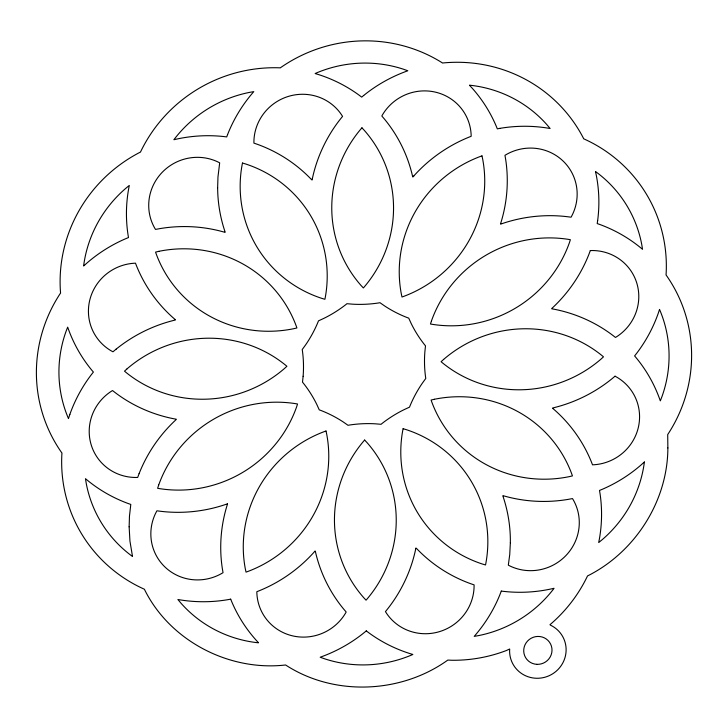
<?xml version="1.0" encoding="UTF-8"?>
<svg xmlns="http://www.w3.org/2000/svg" width="728" height="728" viewBox="0 0 728 728"><rect width="100%" height="100%" fill="white"/><g stroke="black" fill="none" stroke-linecap="round" stroke-linejoin="round"><path stroke-width="1.09" d="M129.138 526.799L129.939 541.05L132.487 556.401L132.05 556.146A123.014 119.911 -29.1 0 1 86.241 483.419L85.458 478.669A145.682 142.006 -29.1 0 0 128.392 503.594L130.794 504.422L129.466 516.161L129.138 526.799M217.636 187.697C217.718 202.83 220.293 217.945 225.198 232.268L224.497 232.196A145.682 142.006 -29.1 0 0 159.532 228.674L155.501 229.429A47.966 46.756 -29.1 0 1 162.18 172.345A47.966 46.756 -29.1 0 1 219.683 162.835L217.963 177.059L217.636 187.697M510.346 542.797L509.736 554.59L508.317 565.165A47.966 46.756 -29.1 0 0 565.82 555.655A47.966 46.756 -29.1 0 0 572.499 498.571L568.468 499.326A145.682 142.006 -29.1 0 1 503.503 495.804L502.802 495.732C507.971 510.838 510.574 526.835 510.346 542.797M667.867 447.947C667.731 501.246 634.998 552.252 587.496 575.957L586.986 577.049A145.682 142.006 -29.1 0 1 549.977 624.697L550.514 625.188A28.428 27.71 -29.1 0 1 564.564 658.94A28.428 27.71 -29.1 0 1 532.177 677.823A28.428 27.71 -29.1 0 1 509.673 649.003L506.451 650.495A145.682 142.006 -29.1 0 1 451.879 660.26L447.811 660.078C401.101 693.675 334.043 696.56 285.594 664.983C228.956 671.507 169.606 640.74 144.381 589.234A145.682 142.006 -29.1 0 1 61.907 453.508L62.017 453.144A145.682 142.006 -29.1 0 1 60.297 293.43L60.57 293.166A145.682 142.006 -29.1 0 1 140.058 152.261L140.431 152.161A145.682 142.006 -29.1 0 1 279.825 67.822L280.189 67.922A145.682 142.006 -29.1 0 1 442.151 62.754L442.406 63.018A145.682 142.006 -29.1 0 1 583.528 138.402L583.619 138.766A145.682 142.006 -29.1 0 1 666.093 274.492L665.984 274.856A145.682 142.006 -29.1 0 1 667.703 434.571L667.867 447.947M83.684 265.456L83.629 266.002L86.951 263.026A145.682 142.006 -29.1 0 1 125.534 238.775L128.501 237.546L128.073 235.071A145.682 142.006 -29.1 0 1 129.293 185.44L125.498 188.579A123.014 119.911 -29.1 0 0 83.684 265.456M303.121 376.285L302.502 382.154L303.485 383.338A123.014 119.911 -29.1 0 1 316.844 404.55L319.274 409.873L320.739 410.392A123.014 119.911 -29.1 0 1 343.207 421.94L348.029 425.298L349.577 425.016A123.014 119.911 -29.1 0 1 375.138 423.805L381.072 424.297L382.282 423.296A123.014 119.911 -29.1 0 1 404.086 409.655L409.527 407.143L410.091 405.687A123.014 119.911 -29.1 0 1 422.286 383.265L425.789 378.424L425.543 376.904A123.014 119.911 -29.1 0 1 424.879 351.715L425.498 345.846L424.515 344.663A123.014 119.911 -29.1 0 1 411.156 323.45L408.726 318.127L407.261 317.608A123.014 119.911 -29.1 0 1 384.794 306.06L379.971 302.702L378.424 302.985A123.014 119.911 -29.1 0 1 352.862 304.195L346.928 303.703L345.718 304.704A123.014 119.911 -29.1 0 1 323.914 318.345L318.473 320.857L317.909 322.313A123.014 119.911 -29.1 0 1 305.714 344.735L302.211 349.577L302.457 351.096A123.014 119.911 -29.1 0 1 303.121 376.285M644.371 461.998L644.316 462.544A123.014 119.911 -29.1 0 1 602.502 539.421L598.689 542.551L599.39 538.947A145.682 142.006 -29.1 0 0 600.127 494.248L599.508 490.445L602.466 489.225A145.682 142.006 -29.1 0 0 641.05 464.974L644.371 461.998M227.427 503.84L227.345 504.531A145.682 142.006 -29.1 0 0 222.358 568.723L223.05 572.681A47.966 46.756 -29.1 0 1 165.311 567.34A47.966 46.756 -29.1 0 1 156.92 510.792C180.526 514.277 204.95 511.793 227.427 503.84M500.655 223.469L500.573 224.16C523.05 216.207 547.474 213.723 571.08 217.208A47.966 46.756 -29.1 0 0 562.689 160.661A47.966 46.756 -29.1 0 0 504.95 155.319L505.642 159.277A145.682 142.006 -29.1 0 1 500.655 223.469M597.67 220.457L597.206 223.578L599.608 224.406A145.682 142.006 -29.1 0 1 642.542 249.331L641.759 244.581A123.014 119.911 -29.1 0 0 595.95 171.853L595.504 171.535L596.396 175.812A145.682 142.006 -29.1 0 1 597.67 220.457M312.348 178.688L312.075 179.998L311.511 179.589A145.682 142.006 -29.1 0 0 257.748 144.444L253.908 143.116A47.966 46.756 -29.1 0 1 288.561 96.351A47.966 46.756 -29.1 0 1 342.56 116.389C327.7 134.343 317.208 155.883 312.348 178.688M415.779 548.657C411.002 571.698 400.436 593.484 385.44 611.611A47.966 46.756 -29.1 0 0 439.439 631.649A47.966 46.756 -29.1 0 0 474.092 584.884L470.252 583.556A145.682 142.006 -29.1 0 1 416.489 548.412L415.925 548.002L415.779 548.657M242.488 163.036L242.206 164.346A123.014 119.911 -29.1 0 0 321.639 298.316L324.888 299.29L325.17 297.979A123.014 119.911 -29.1 0 0 245.736 164.009L242.488 163.036M403.112 428.71L402.83 430.021A123.014 119.911 -29.1 0 0 482.264 563.991L485.512 564.964L485.794 563.654A123.014 119.911 -29.1 0 0 406.361 429.684L403.112 428.71M158.677 485.057L157.621 488.279L158.941 488.534A123.014 119.911 -29.1 0 0 296.487 407.234L297.543 404.004L296.223 403.758A123.014 119.911 -29.1 0 0 158.677 485.057M431.513 320.766L430.457 323.996L431.777 324.242A123.014 119.911 -29.1 0 0 569.323 242.943L570.379 239.721L569.059 239.466A123.014 119.911 -29.1 0 0 431.513 320.766M69.87 414.35L68.468 418.545L68.241 418.045A123.014 119.911 -29.1 0 1 65.939 331.668L67.677 327.118A145.682 142.006 -29.1 0 0 91.764 370.152L93.393 372.063L91.419 374.574A145.682 142.006 -29.1 0 0 69.87 414.35M659.532 309.455L658.13 313.65A145.682 142.006 -29.1 0 1 636.581 353.426L634.607 355.928C645.918 369.114 654.663 384.466 660.323 400.882L662.061 396.332A123.014 119.911 -29.1 0 0 659.759 309.955L659.532 309.455M227.6 134.525L226.708 136.919L223.551 136.527A145.682 142.006 -29.1 0 0 178.26 138.748L173.91 139.721L174.238 139.266A123.014 119.911 -29.1 0 1 248.967 92.492L253.799 91.61A145.682 142.006 -29.1 0 0 227.6 134.525M139.103 473.628L137.683 477.441A47.966 46.756 -29.1 0 1 91.018 444.262A47.966 46.756 -29.1 0 1 112.512 390.536C130.931 405.25 153.126 415.133 176.331 419.237L175.903 419.801A145.682 142.006 -29.1 0 0 139.103 473.628M590.317 250.559L588.897 254.372A145.682 142.006 -29.1 0 1 552.097 308.199L551.669 308.763C574.874 312.867 597.069 322.75 615.488 337.464A47.966 46.756 -29.1 0 0 636.982 283.738A47.966 46.756 -29.1 0 0 590.317 250.559M501.292 591.081C495.14 607.68 485.849 623.068 474.201 636.39L479.033 635.508A123.014 119.911 -29.1 0 0 553.762 588.734L554.026 588.288C536.809 592.374 518.846 593.375 501.292 591.081M413.768 176.012L412.867 177.022L412.594 176.394A145.682 142.006 -29.1 0 0 384.43 119.046L381.818 115.989A47.966 46.756 -29.1 0 1 435.153 92.074A47.966 46.756 -29.1 0 1 471.18 136.291C449.258 144.754 429.42 158.495 413.768 176.012M314.678 551.478C298.971 569.25 278.942 583.164 256.82 591.709A47.966 46.756 -29.1 0 0 292.847 635.926A47.966 46.756 -29.1 0 0 346.182 612.011L343.571 608.954A145.682 142.006 -29.1 0 1 315.406 551.606L315.133 550.978L314.678 551.478M361.952 127.819L361.052 128.829A123.014 119.911 -29.1 0 0 361.07 285.503L363.354 287.951L364.255 286.95A123.014 119.911 -29.1 0 0 364.237 130.276L361.952 127.819M364.646 440.049L363.745 441.05A123.014 119.911 -29.1 0 0 363.763 597.724L366.048 600.181L366.948 599.171A123.014 119.911 -29.1 0 0 366.93 442.497L364.646 440.049M127.054 368.841L124.515 371.153L125.516 372.017A123.014 119.911 -29.1 0 0 284.357 368.596L286.896 366.293L285.886 365.42A123.014 119.911 -29.1 0 0 127.054 368.841M443.643 359.404L441.104 361.707L442.114 362.58A123.014 119.911 -29.1 0 0 600.946 359.159L603.485 356.847L602.484 355.983A123.014 119.911 -29.1 0 0 443.643 359.404M363.672 95.477L361.698 97.124L359.204 95.232A145.682 142.006 -29.1 0 0 319.346 74.829L315.124 73.537L315.643 73.3A123.014 119.911 -29.1 0 1 403.257 69.151L407.835 70.771A145.682 142.006 -29.1 0 0 363.672 95.477M116.107 349.167L112.958 351.806A47.966 46.756 -29.1 0 1 89.872 299.69A47.966 46.756 -29.1 0 1 135.481 263.181C143.734 285.058 157.676 304.723 175.512 319.838L174.866 320.12A145.682 142.006 -29.1 0 0 116.107 349.167M615.042 376.194L611.893 378.833A145.682 142.006 -29.1 0 1 553.134 407.88L552.488 408.162C570.324 423.277 584.265 442.942 592.519 464.819A47.966 46.756 -29.1 0 0 638.128 428.31A47.966 46.756 -29.1 0 0 615.042 376.194M366.302 630.876C352.68 642.342 336.946 651.278 320.165 657.229L324.743 658.849A123.014 119.911 -29.1 0 0 412.357 654.7L412.876 654.463L412.166 654.263A145.682 142.006 -29.1 0 1 367.731 631.986L366.302 630.876M481.972 155.883L480.689 156.329A123.014 119.911 -29.1 0 0 401.283 293.721L401.993 296.997L403.276 296.56A123.014 119.911 -29.1 0 0 482.682 159.168L481.972 155.883M326.007 431.003L324.724 431.44A123.014 119.911 -29.1 0 0 245.318 568.832L246.028 572.117L247.311 571.671A123.014 119.911 -29.1 0 0 326.717 434.279L326.007 431.003M158.913 251.324L155.574 252.097L155.992 253.353A123.014 119.911 -29.1 0 0 293.557 328.738L296.897 327.964L296.478 326.699A123.014 119.911 -29.1 0 0 158.913 251.324M434.443 399.262L431.103 400.036L431.522 401.301A123.014 119.911 -29.1 0 0 569.087 476.676L572.426 475.903L572.008 474.647A123.014 119.911 -29.1 0 0 434.443 399.262M499.836 128.374L497.315 128.847L496.141 125.953A145.682 142.006 -29.1 0 0 472.39 88.397L469.442 85.185L469.997 85.231A123.014 119.911 -29.1 0 1 547.028 124.825L550.122 128.501A145.682 142.006 -29.1 0 0 499.836 128.374M230.685 599.153L228.164 599.626A145.682 142.006 -29.1 0 1 177.878 599.499L180.972 603.175A123.014 119.911 -29.1 0 0 258.003 642.769L258.522 642.769C246.619 630.148 237.091 615.278 230.685 599.153M536.845 664.336A14.232 13.878 -29.1 0 0 550.586 644.025A14.232 13.878 -29.1 0 0 526.144 642.815A14.232 13.878 -29.1 0 0 536.845 664.336"/></g></svg>
